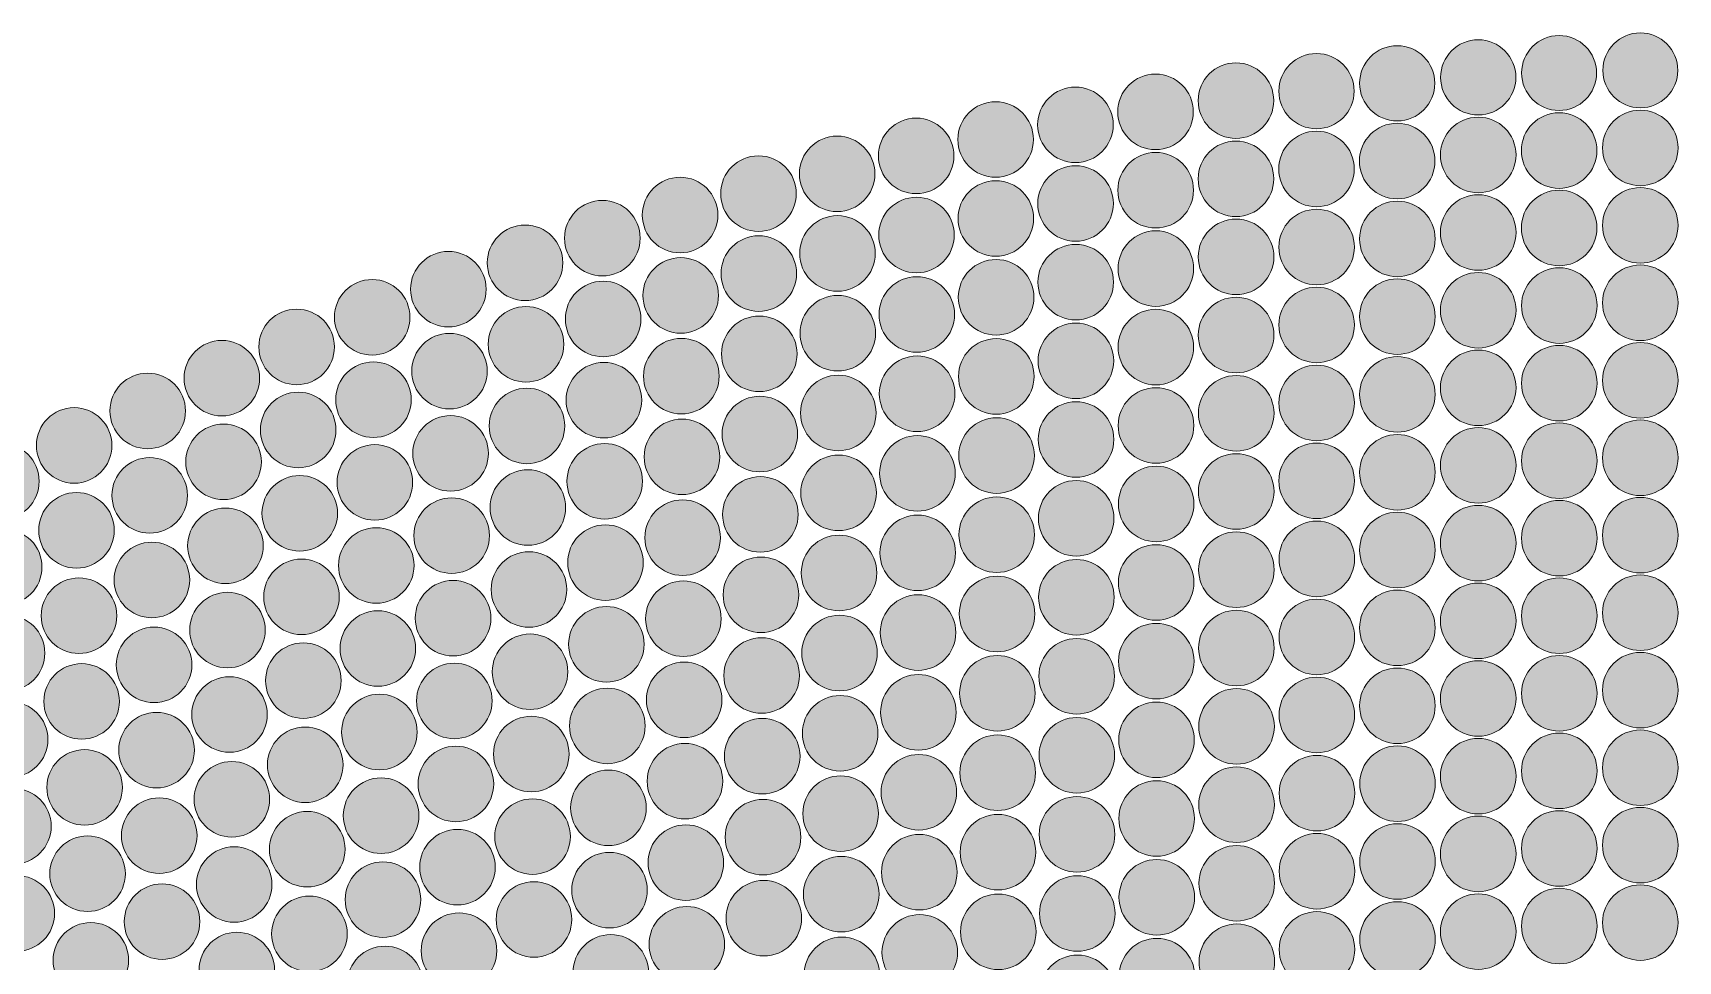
# Model space of a CAD drawing. Extents: x 3515 to 4006, y 175 to 667.
# Drawn here: x 3652.3 to 3757.6, y 607 to 666.5 of the extents above; entities that cross this region are included whole.
import ezdxf

# ---------------------------------------------------------------- set-up
doc = ezdxf.new("R2010")
doc.units = 0
doc.header["$MEASUREMENT"] = 0
doc.layers.add('Capa 1', color=7, linetype='Continuous', lineweight=0)

# ---------------------------------------------------------------- blocks, each defined once
blk = doc.blocks.new('Block_0')
at = {"layer": 'Capa 1', "true_color": 0x000000, "transparency": 33554687}
h = blk.add_hatch(color=18, dxfattribs=at)
h.dxf.hatch_style = 2
edge = h.paths.add_edge_path()
edge.add_arc((3744.84, 663.61), 2.41, 0, 360)
h = blk.add_hatch(color=18, dxfattribs=at)
h.dxf.hatch_style = 2
edge = h.paths.add_edge_path()
edge.add_arc((3750.02, 663.89), 2.4, 0, 360)
h = blk.add_hatch(color=18, dxfattribs=at)
h.dxf.hatch_style = 2
edge = h.paths.add_edge_path()
edge.add_arc((3755.22, 664.06), 2.4, 0, 360)
h = blk.add_hatch(color=18, dxfattribs=at)
h.dxf.hatch_style = 2
edge = h.paths.add_edge_path()
edge.add_arc((3734.48, 662.73), 2.41, 0, 360)
h = blk.add_hatch(color=18, dxfattribs=at)
h.dxf.hatch_style = 2
edge = h.paths.add_edge_path()
edge.add_arc((3739.65, 663.23), 2.41, 0, 360)
h = blk.add_hatch(color=18, dxfattribs=at)
h.dxf.hatch_style = 2
edge = h.paths.add_edge_path()
edge.add_arc((3729.32, 662.12), 2.42, 0, 360)
h = blk.add_hatch(color=18, dxfattribs=at)
h.dxf.hatch_style = 2
edge = h.paths.add_edge_path()
edge.add_arc((3719.04, 660.57), 2.42, 0, 360)
h = blk.add_hatch(color=18, dxfattribs=at)
h.dxf.hatch_style = 2
edge = h.paths.add_edge_path()
edge.add_arc((3724.17, 661.4), 2.42, 0, 360)
h = blk.add_hatch(color=18, dxfattribs=at)
h.dxf.hatch_style = 2
edge = h.paths.add_edge_path()
edge.add_arc((3713.93, 659.63), 2.42, 0, 360)
h = blk.add_hatch(color=18, dxfattribs=at)
h.dxf.hatch_style = 2
edge = h.paths.add_edge_path()
edge.add_arc((3708.84, 658.58), 2.42, 0, 360)
h = blk.add_hatch(color=18, dxfattribs=at)
h.dxf.hatch_style = 2
edge = h.paths.add_edge_path()
edge.add_arc((3744.84, 658.64), 2.42, 0, 360)
h = blk.add_hatch(color=18, dxfattribs=at)
h.dxf.hatch_style = 2
edge = h.paths.add_edge_path()
edge.add_arc((3750.02, 658.92), 2.42, 0, 360)
h = blk.add_hatch(color=18, dxfattribs=at)
h.dxf.hatch_style = 2
edge = h.paths.add_edge_path()
edge.add_arc((3755.22, 659.09), 2.42, 0, 360)
h = blk.add_hatch(color=18, dxfattribs=at)
h.dxf.hatch_style = 2
edge = h.paths.add_edge_path()
edge.add_arc((3703.78, 657.43), 2.42, 0, 360)
h = blk.add_hatch(color=18, dxfattribs=at)
h.dxf.hatch_style = 2
edge = h.paths.add_edge_path()
edge.add_arc((3734.48, 657.74), 2.42, 0, 360)
h = blk.add_hatch(color=18, dxfattribs=at)
h.dxf.hatch_style = 2
edge = h.paths.add_edge_path()
edge.add_arc((3739.65, 658.25), 2.42, 0, 360)
h = blk.add_hatch(color=18, dxfattribs=at)
h.dxf.hatch_style = 2
edge = h.paths.add_edge_path()
edge.add_arc((3698.74, 656.16), 2.42, 0, 360)
h = blk.add_hatch(color=18, dxfattribs=at)
h.dxf.hatch_style = 2
edge = h.paths.add_edge_path()
edge.add_arc((3724.18, 656.38), 2.42, 0, 360)
h = blk.add_hatch(color=18, dxfattribs=at)
h.dxf.hatch_style = 2
edge = h.paths.add_edge_path()
edge.add_arc((3729.32, 657.11), 2.42, 0, 360)
h = blk.add_hatch(color=18, dxfattribs=at)
h.dxf.hatch_style = 2
edge = h.paths.add_edge_path()
edge.add_arc((3719.05, 655.53), 2.42, 0, 360)
h = blk.add_hatch(color=18, dxfattribs=at)
h.dxf.hatch_style = 2
edge = h.paths.add_edge_path()
edge.add_arc((3693.72, 654.79), 2.42, 0, 360)
h = blk.add_hatch(color=18, dxfattribs=at)
h.dxf.hatch_style = 2
edge = h.paths.add_edge_path()
edge.add_arc((3713.94, 654.57), 2.42, 0, 360)
h = blk.add_hatch(color=18, dxfattribs=at)
h.dxf.hatch_style = 2
edge = h.paths.add_edge_path()
edge.add_arc((3755.22, 654.13), 2.42, 0, 360)
h = blk.add_hatch(color=18, dxfattribs=at)
h.dxf.hatch_style = 2
edge = h.paths.add_edge_path()
edge.add_arc((3688.74, 653.31), 2.42, 0, 360)
h = blk.add_hatch(color=18, dxfattribs=at)
h.dxf.hatch_style = 2
edge = h.paths.add_edge_path()
edge.add_arc((3708.86, 653.51), 2.42, 0, 360)
h = blk.add_hatch(color=18, dxfattribs=at)
h.dxf.hatch_style = 2
edge = h.paths.add_edge_path()
edge.add_arc((3739.66, 653.26), 2.42, 0, 360)
h = blk.add_hatch(color=18, dxfattribs=at)
h.dxf.hatch_style = 2
edge = h.paths.add_edge_path()
edge.add_arc((3744.84, 653.67), 2.42, 0, 360)
h = blk.add_hatch(color=18, dxfattribs=at)
h.dxf.hatch_style = 2
edge = h.paths.add_edge_path()
edge.add_arc((3750.02, 653.96), 2.42, 0, 360)
h = blk.add_hatch(color=18, dxfattribs=at)
h.dxf.hatch_style = 2
edge = h.paths.add_edge_path()
edge.add_arc((3703.8, 652.33), 2.42, 0, 360)
h = blk.add_hatch(color=18, dxfattribs=at)
h.dxf.hatch_style = 2
edge = h.paths.add_edge_path()
edge.add_arc((3729.33, 652.11), 2.42, 0, 360)
h = blk.add_hatch(color=18, dxfattribs=at)
h.dxf.hatch_style = 2
edge = h.paths.add_edge_path()
edge.add_arc((3734.49, 652.74), 2.42, 0, 360)
h = blk.add_hatch(color=18, dxfattribs=at)
h.dxf.hatch_style = 2
edge = h.paths.add_edge_path()
edge.add_arc((3683.79, 651.73), 2.42, 0, 360)
h = blk.add_hatch(color=18, dxfattribs=at)
h.dxf.hatch_style = 2
edge = h.paths.add_edge_path()
edge.add_arc((3698.76, 651.04), 2.42, 0, 360)
h = blk.add_hatch(color=18, dxfattribs=at)
h.dxf.hatch_style = 2
edge = h.paths.add_edge_path()
edge.add_arc((3724.19, 651.36), 2.42, 0, 360)
h = blk.add_hatch(color=18, dxfattribs=at)
h.dxf.hatch_style = 2
edge = h.paths.add_edge_path()
edge.add_arc((3678.88, 650.04), 2.42, 0, 360)
h = blk.add_hatch(color=18, dxfattribs=at)
h.dxf.hatch_style = 2
edge = h.paths.add_edge_path()
edge.add_arc((3719.06, 650.49), 2.42, 0, 360)
h = blk.add_hatch(color=18, dxfattribs=at)
h.dxf.hatch_style = 2
edge = h.paths.add_edge_path()
edge.add_arc((3693.76, 649.64), 2.42, 0, 360)
h = blk.add_hatch(color=18, dxfattribs=at)
h.dxf.hatch_style = 2
edge = h.paths.add_edge_path()
edge.add_arc((3713.96, 649.52), 2.42, 0, 360)
h = blk.add_hatch(color=18, dxfattribs=at)
h.dxf.hatch_style = 2
edge = h.paths.add_edge_path()
edge.add_arc((3750.03, 648.99), 2.42, 0, 360)
h = blk.add_hatch(color=18, dxfattribs=at)
h.dxf.hatch_style = 2
edge = h.paths.add_edge_path()
edge.add_arc((3755.22, 649.17), 2.42, 0, 360)
h = blk.add_hatch(color=18, dxfattribs=at)
h.dxf.hatch_style = 2
edge = h.paths.add_edge_path()
edge.add_arc((3674, 648.24), 2.42, 0, 360)
h = blk.add_hatch(color=18, dxfattribs=at)
h.dxf.hatch_style = 2
edge = h.paths.add_edge_path()
edge.add_arc((3688.79, 648.13), 2.42, 0, 360)
h = blk.add_hatch(color=18, dxfattribs=at)
h.dxf.hatch_style = 2
edge = h.paths.add_edge_path()
edge.add_arc((3708.88, 648.42), 2.42, 0, 360)
h = blk.add_hatch(color=18, dxfattribs=at)
h.dxf.hatch_style = 2
edge = h.paths.add_edge_path()
edge.add_arc((3734.49, 647.75), 2.42, 0, 360)
h = blk.add_hatch(color=18, dxfattribs=at)
h.dxf.hatch_style = 2
edge = h.paths.add_edge_path()
edge.add_arc((3739.66, 648.28), 2.42, 0, 360)
h = blk.add_hatch(color=18, dxfattribs=at)
h.dxf.hatch_style = 2
edge = h.paths.add_edge_path()
edge.add_arc((3744.84, 648.69), 2.42, 0, 360)
h = blk.add_hatch(color=18, dxfattribs=at)
h.dxf.hatch_style = 2
edge = h.paths.add_edge_path()
edge.add_arc((3703.82, 647.22), 2.42, 0, 360)
h = blk.add_hatch(color=18, dxfattribs=at)
h.dxf.hatch_style = 2
edge = h.paths.add_edge_path()
edge.add_arc((3729.33, 647.1), 2.42, 0, 360)
h = blk.add_hatch(color=18, dxfattribs=at)
h.dxf.hatch_style = 2
edge = h.paths.add_edge_path()
edge.add_arc((3669.16, 646.34), 2.42, 0, 360)
h = blk.add_hatch(color=18, dxfattribs=at)
h.dxf.hatch_style = 2
edge = h.paths.add_edge_path()
edge.add_arc((3683.85, 646.51), 2.42, 0, 360)
h = blk.add_hatch(color=18, dxfattribs=at)
h.dxf.hatch_style = 2
edge = h.paths.add_edge_path()
edge.add_arc((3698.79, 645.9), 2.42, 0, 360)
h = blk.add_hatch(color=18, dxfattribs=at)
h.dxf.hatch_style = 2
edge = h.paths.add_edge_path()
edge.add_arc((3724.19, 646.33), 2.42, 0, 360)
h = blk.add_hatch(color=18, dxfattribs=at)
h.dxf.hatch_style = 2
edge = h.paths.add_edge_path()
edge.add_arc((3678.95, 644.79), 2.42, 0, 360)
h = blk.add_hatch(color=18, dxfattribs=at)
h.dxf.hatch_style = 2
edge = h.paths.add_edge_path()
edge.add_arc((3719.07, 645.45), 2.42, 0, 360)
h = blk.add_hatch(color=18, dxfattribs=at)
h.dxf.hatch_style = 2
edge = h.paths.add_edge_path()
edge.add_arc((3664.37, 644.34), 2.42, 0, 360)
h = blk.add_hatch(color=18, dxfattribs=at)
h.dxf.hatch_style = 2
edge = h.paths.add_edge_path()
edge.add_arc((3693.8, 644.47), 2.42, 0, 360)
h = blk.add_hatch(color=18, dxfattribs=at)
h.dxf.hatch_style = 2
edge = h.paths.add_edge_path()
edge.add_arc((3713.97, 644.45), 2.42, 0, 360)
h = blk.add_hatch(color=18, dxfattribs=at)
h.dxf.hatch_style = 2
edge = h.paths.add_edge_path()
edge.add_arc((3744.84, 643.72), 2.42, 0, 360)
h = blk.add_hatch(color=18, dxfattribs=at)
h.dxf.hatch_style = 2
edge = h.paths.add_edge_path()
edge.add_arc((3750.03, 644.02), 2.42, 0, 360)
h = blk.add_hatch(color=18, dxfattribs=at)
h.dxf.hatch_style = 2
edge = h.paths.add_edge_path()
edge.add_arc((3755.22, 644.2), 2.42, 0, 360)
h = blk.add_hatch(color=18, dxfattribs=at)
h.dxf.hatch_style = 2
edge = h.paths.add_edge_path()
edge.add_arc((3674.08, 642.96), 2.42, 0, 360)
h = blk.add_hatch(color=18, dxfattribs=at)
h.dxf.hatch_style = 2
edge = h.paths.add_edge_path()
edge.add_arc((3688.84, 642.93), 2.42, 0, 360)
h = blk.add_hatch(color=18, dxfattribs=at)
h.dxf.hatch_style = 2
edge = h.paths.add_edge_path()
edge.add_arc((3708.9, 643.34), 2.42, 0, 360)
h = blk.add_hatch(color=18, dxfattribs=at)
h.dxf.hatch_style = 2
edge = h.paths.add_edge_path()
edge.add_arc((3734.49, 642.75), 2.42, 0, 360)
h = blk.add_hatch(color=18, dxfattribs=at)
h.dxf.hatch_style = 2
edge = h.paths.add_edge_path()
edge.add_arc((3739.66, 643.3), 2.42, 0, 360)
h = blk.add_hatch(color=18, dxfattribs=at)
h.dxf.hatch_style = 2
edge = h.paths.add_edge_path()
edge.add_arc((3659.62, 642.24), 2.42, 0, 360)
h = blk.add_hatch(color=18, dxfattribs=at)
h.dxf.hatch_style = 2
edge = h.paths.add_edge_path()
edge.add_arc((3703.85, 642.11), 2.42, 0, 360)
h = blk.add_hatch(color=18, dxfattribs=at)
h.dxf.hatch_style = 2
edge = h.paths.add_edge_path()
edge.add_arc((3729.34, 642.09), 2.42, 0, 360)
h = blk.add_hatch(color=18, dxfattribs=at)
h.dxf.hatch_style = 2
edge = h.paths.add_edge_path()
edge.add_arc((3669.26, 641.02), 2.42, 0, 360)
h = blk.add_hatch(color=18, dxfattribs=at)
h.dxf.hatch_style = 2
edge = h.paths.add_edge_path()
edge.add_arc((3683.91, 641.28), 2.42, 0, 360)
h = blk.add_hatch(color=18, dxfattribs=at)
h.dxf.hatch_style = 2
edge = h.paths.add_edge_path()
edge.add_arc((3698.83, 640.76), 2.42, 0, 360)
h = blk.add_hatch(color=18, dxfattribs=at)
h.dxf.hatch_style = 2
edge = h.paths.add_edge_path()
edge.add_arc((3719.08, 640.41), 2.42, 0, 360)
h = blk.add_hatch(color=18, dxfattribs=at)
h.dxf.hatch_style = 2
edge = h.paths.add_edge_path()
edge.add_arc((3724.2, 641.31), 2.42, 0, 360)
h = blk.add_hatch(color=18, dxfattribs=at)
h.dxf.hatch_style = 2
edge = h.paths.add_edge_path()
edge.add_arc((3654.91, 640.03), 2.42, 0, 360)
h = blk.add_hatch(color=18, dxfattribs=at)
h.dxf.hatch_style = 2
edge = h.paths.add_edge_path()
edge.add_arc((3679.02, 639.52), 2.42, 0, 360)
h = blk.add_hatch(color=18, dxfattribs=at)
h.dxf.hatch_style = 2
edge = h.paths.add_edge_path()
edge.add_arc((3693.84, 639.3), 2.42, 0, 360)
h = blk.add_hatch(color=18, dxfattribs=at)
h.dxf.hatch_style = 2
edge = h.paths.add_edge_path()
edge.add_arc((3713.99, 639.38), 2.42, 0, 360)
h = blk.add_hatch(color=18, dxfattribs=at)
h.dxf.hatch_style = 2
edge = h.paths.add_edge_path()
edge.add_arc((3664.48, 638.98), 2.42, 0, 360)
h = blk.add_hatch(color=18, dxfattribs=at)
h.dxf.hatch_style = 2
edge = h.paths.add_edge_path()
edge.add_arc((3708.92, 638.24), 2.42, 0, 360)
h = blk.add_hatch(color=18, dxfattribs=at)
h.dxf.hatch_style = 2
edge = h.paths.add_edge_path()
edge.add_arc((3739.66, 638.31), 2.42, 0, 360)
h = blk.add_hatch(color=18, dxfattribs=at)
h.dxf.hatch_style = 2
edge = h.paths.add_edge_path()
edge.add_arc((3744.84, 638.75), 2.42, 0, 360)
h = blk.add_hatch(color=18, dxfattribs=at)
h.dxf.hatch_style = 2
edge = h.paths.add_edge_path()
edge.add_arc((3750.03, 639.05), 2.42, 0, 360)
h = blk.add_hatch(color=18, dxfattribs=at)
h.dxf.hatch_style = 2
edge = h.paths.add_edge_path()
edge.add_arc((3755.22, 639.24), 2.42, 0, 360)
h = blk.add_hatch(color=18, dxfattribs=at)
h.dxf.hatch_style = 2
edge = h.paths.add_edge_path()
edge.add_arc((3650.25, 637.73), 2.42, 0, 360)
h = blk.add_hatch(color=18, dxfattribs=at)
h.dxf.hatch_style = 2
edge = h.paths.add_edge_path()
edge.add_arc((3674.17, 637.66), 2.42, 0, 360)
h = blk.add_hatch(color=18, dxfattribs=at)
h.dxf.hatch_style = 2
edge = h.paths.add_edge_path()
edge.add_arc((3688.89, 637.73), 2.42, 0, 360)
h = blk.add_hatch(color=18, dxfattribs=at)
h.dxf.hatch_style = 2
edge = h.paths.add_edge_path()
edge.add_arc((3734.49, 637.76), 2.42, 0, 360)
h = blk.add_hatch(color=18, dxfattribs=at)
h.dxf.hatch_style = 2
edge = h.paths.add_edge_path()
edge.add_arc((3659.75, 636.83), 2.42, 0, 360)
h = blk.add_hatch(color=18, dxfattribs=at)
h.dxf.hatch_style = 2
edge = h.paths.add_edge_path()
edge.add_arc((3703.87, 636.99), 2.42, 0, 360)
h = blk.add_hatch(color=18, dxfattribs=at)
h.dxf.hatch_style = 2
edge = h.paths.add_edge_path()
edge.add_arc((3724.21, 636.28), 2.42, 0, 360)
h = blk.add_hatch(color=18, dxfattribs=at)
h.dxf.hatch_style = 2
edge = h.paths.add_edge_path()
edge.add_arc((3729.34, 637.08), 2.42, 0, 360)
h = blk.add_hatch(color=18, dxfattribs=at)
h.dxf.hatch_style = 2
edge = h.paths.add_edge_path()
edge.add_arc((3669.36, 635.68), 2.42, 0, 360)
h = blk.add_hatch(color=18, dxfattribs=at)
h.dxf.hatch_style = 2
edge = h.paths.add_edge_path()
edge.add_arc((3683.97, 636.05), 2.42, 0, 360)
h = blk.add_hatch(color=18, dxfattribs=at)
h.dxf.hatch_style = 2
edge = h.paths.add_edge_path()
edge.add_arc((3698.86, 635.61), 2.42, 0, 360)
h = blk.add_hatch(color=18, dxfattribs=at)
h.dxf.hatch_style = 2
edge = h.paths.add_edge_path()
edge.add_arc((3719.09, 635.36), 2.42, 0, 360)
h = blk.add_hatch(color=18, dxfattribs=at)
h.dxf.hatch_style = 2
edge = h.paths.add_edge_path()
edge.add_arc((3655.06, 634.59), 2.42, 0, 360)
h = blk.add_hatch(color=18, dxfattribs=at)
h.dxf.hatch_style = 2
edge = h.paths.add_edge_path()
edge.add_arc((3679.09, 634.25), 2.42, 0, 360)
h = blk.add_hatch(color=18, dxfattribs=at)
h.dxf.hatch_style = 2
edge = h.paths.add_edge_path()
edge.add_arc((3693.88, 634.12), 2.42, 0, 360)
h = blk.add_hatch(color=18, dxfattribs=at)
h.dxf.hatch_style = 2
edge = h.paths.add_edge_path()
edge.add_arc((3714, 634.31), 2.42, 0, 360)
h = blk.add_hatch(color=18, dxfattribs=at)
h.dxf.hatch_style = 2
edge = h.paths.add_edge_path()
edge.add_arc((3750.03, 634.09), 2.42, 0, 360)
h = blk.add_hatch(color=18, dxfattribs=at)
h.dxf.hatch_style = 2
edge = h.paths.add_edge_path()
edge.add_arc((3755.22, 634.28), 2.42, 0, 360)
h = blk.add_hatch(color=18, dxfattribs=at)
h.dxf.hatch_style = 2
edge = h.paths.add_edge_path()
edge.add_arc((3664.6, 633.6), 2.42, 0, 360)
h = blk.add_hatch(color=18, dxfattribs=at)
h.dxf.hatch_style = 2
edge = h.paths.add_edge_path()
edge.add_arc((3708.94, 633.15), 2.42, 0, 360)
h = blk.add_hatch(color=18, dxfattribs=at)
h.dxf.hatch_style = 2
edge = h.paths.add_edge_path()
edge.add_arc((3739.66, 633.33), 2.42, 0, 360)
h = blk.add_hatch(color=18, dxfattribs=at)
h.dxf.hatch_style = 2
edge = h.paths.add_edge_path()
edge.add_arc((3744.84, 633.77), 2.42, 0, 360)
h = blk.add_hatch(color=18, dxfattribs=at)
h.dxf.hatch_style = 2
edge = h.paths.add_edge_path()
edge.add_arc((3650.43, 632.24), 2.42, 0, 360)
h = blk.add_hatch(color=18, dxfattribs=at)
h.dxf.hatch_style = 2
edge = h.paths.add_edge_path()
edge.add_arc((3674.26, 632.34), 2.42, 0, 360)
h = blk.add_hatch(color=18, dxfattribs=at)
h.dxf.hatch_style = 2
edge = h.paths.add_edge_path()
edge.add_arc((3688.94, 632.52), 2.42, 0, 360)
h = blk.add_hatch(color=18, dxfattribs=at)
h.dxf.hatch_style = 2
edge = h.paths.add_edge_path()
edge.add_arc((3729.35, 632.07), 2.42, 0, 360)
h = blk.add_hatch(color=18, dxfattribs=at)
h.dxf.hatch_style = 2
edge = h.paths.add_edge_path()
edge.add_arc((3734.5, 632.76), 2.42, 0, 360)
h = blk.add_hatch(color=18, dxfattribs=at)
h.dxf.hatch_style = 2
edge = h.paths.add_edge_path()
edge.add_arc((3659.89, 631.41), 2.42, 0, 360)
h = blk.add_hatch(color=18, dxfattribs=at)
h.dxf.hatch_style = 2
edge = h.paths.add_edge_path()
edge.add_arc((3703.9, 631.86), 2.42, 0, 360)
h = blk.add_hatch(color=18, dxfattribs=at)
h.dxf.hatch_style = 2
edge = h.paths.add_edge_path()
edge.add_arc((3724.21, 631.25), 2.42, 0, 360)
h = blk.add_hatch(color=18, dxfattribs=at)
h.dxf.hatch_style = 2
edge = h.paths.add_edge_path()
edge.add_arc((3669.47, 630.33), 2.42, 0, 360)
h = blk.add_hatch(color=18, dxfattribs=at)
h.dxf.hatch_style = 2
edge = h.paths.add_edge_path()
edge.add_arc((3684.04, 630.8), 2.42, 0, 360)
h = blk.add_hatch(color=18, dxfattribs=at)
h.dxf.hatch_style = 2
edge = h.paths.add_edge_path()
edge.add_arc((3698.9, 630.46), 2.42, 0, 360)
h = blk.add_hatch(color=18, dxfattribs=at)
h.dxf.hatch_style = 2
edge = h.paths.add_edge_path()
edge.add_arc((3719.1, 630.3), 2.42, 0, 360)
h = blk.add_hatch(color=18, dxfattribs=at)
h.dxf.hatch_style = 2
edge = h.paths.add_edge_path()
edge.add_arc((3655.22, 629.12), 2.42, 0, 360)
h = blk.add_hatch(color=18, dxfattribs=at)
h.dxf.hatch_style = 2
edge = h.paths.add_edge_path()
edge.add_arc((3679.18, 628.96), 2.42, 0, 360)
h = blk.add_hatch(color=18, dxfattribs=at)
h.dxf.hatch_style = 2
edge = h.paths.add_edge_path()
edge.add_arc((3693.93, 628.93), 2.42, 0, 360)
h = blk.add_hatch(color=18, dxfattribs=at)
h.dxf.hatch_style = 2
edge = h.paths.add_edge_path()
edge.add_arc((3714.02, 629.23), 2.42, 0, 360)
h = blk.add_hatch(color=18, dxfattribs=at)
h.dxf.hatch_style = 2
edge = h.paths.add_edge_path()
edge.add_arc((3744.84, 628.79), 2.42, 0, 360)
h = blk.add_hatch(color=18, dxfattribs=at)
h.dxf.hatch_style = 2
edge = h.paths.add_edge_path()
edge.add_arc((3750.03, 629.12), 2.42, 0, 360)
h = blk.add_hatch(color=18, dxfattribs=at)
h.dxf.hatch_style = 2
edge = h.paths.add_edge_path()
edge.add_arc((3755.22, 629.31), 2.42, 0, 360)
h = blk.add_hatch(color=18, dxfattribs=at)
h.dxf.hatch_style = 2
edge = h.paths.add_edge_path()
edge.add_arc((3664.73, 628.2), 2.42, 0, 360)
h = blk.add_hatch(color=18, dxfattribs=at)
h.dxf.hatch_style = 2
edge = h.paths.add_edge_path()
edge.add_arc((3708.96, 628.04), 2.42, 0, 360)
h = blk.add_hatch(color=18, dxfattribs=at)
h.dxf.hatch_style = 2
edge = h.paths.add_edge_path()
edge.add_arc((3734.5, 627.76), 2.42, 0, 360)
h = blk.add_hatch(color=18, dxfattribs=at)
h.dxf.hatch_style = 2
edge = h.paths.add_edge_path()
edge.add_arc((3739.66, 628.34), 2.42, 0, 360)
h = blk.add_hatch(color=18, dxfattribs=at)
h.dxf.hatch_style = 2
edge = h.paths.add_edge_path()
edge.add_arc((3650.61, 626.73), 2.42, 0, 360)
h = blk.add_hatch(color=18, dxfattribs=at)
h.dxf.hatch_style = 2
edge = h.paths.add_edge_path()
edge.add_arc((3674.36, 627.02), 2.42, 0, 360)
h = blk.add_hatch(color=18, dxfattribs=at)
h.dxf.hatch_style = 2
edge = h.paths.add_edge_path()
edge.add_arc((3689, 627.29), 2.42, 0, 360)
h = blk.add_hatch(color=18, dxfattribs=at)
h.dxf.hatch_style = 2
edge = h.paths.add_edge_path()
edge.add_arc((3703.93, 626.73), 2.42, 0, 360)
h = blk.add_hatch(color=18, dxfattribs=at)
h.dxf.hatch_style = 2
edge = h.paths.add_edge_path()
edge.add_arc((3729.35, 627.05), 2.42, 0, 360)
h = blk.add_hatch(color=18, dxfattribs=at)
h.dxf.hatch_style = 2
edge = h.paths.add_edge_path()
edge.add_arc((3660.03, 625.97), 2.42, 0, 360)
h = blk.add_hatch(color=18, dxfattribs=at)
h.dxf.hatch_style = 2
edge = h.paths.add_edge_path()
edge.add_arc((3724.22, 626.21), 2.42, 0, 360)
h = blk.add_hatch(color=18, dxfattribs=at)
h.dxf.hatch_style = 2
edge = h.paths.add_edge_path()
edge.add_arc((3669.59, 624.96), 2.42, 0, 360)
h = blk.add_hatch(color=18, dxfattribs=at)
h.dxf.hatch_style = 2
edge = h.paths.add_edge_path()
edge.add_arc((3684.11, 625.53), 2.42, 0, 360)
h = blk.add_hatch(color=18, dxfattribs=at)
h.dxf.hatch_style = 2
edge = h.paths.add_edge_path()
edge.add_arc((3698.94, 625.29), 2.42, 0, 360)
h = blk.add_hatch(color=18, dxfattribs=at)
h.dxf.hatch_style = 2
edge = h.paths.add_edge_path()
edge.add_arc((3719.12, 625.24), 2.42, 0, 360)
h = blk.add_hatch(color=18, dxfattribs=at)
h.dxf.hatch_style = 2
edge = h.paths.add_edge_path()
edge.add_arc((3655.39, 623.63), 2.42, 0, 360)
h = blk.add_hatch(color=18, dxfattribs=at)
h.dxf.hatch_style = 2
edge = h.paths.add_edge_path()
edge.add_arc((3679.26, 623.66), 2.42, 0, 360)
h = blk.add_hatch(color=18, dxfattribs=at)
h.dxf.hatch_style = 2
edge = h.paths.add_edge_path()
edge.add_arc((3693.98, 623.73), 2.42, 0, 360)
h = blk.add_hatch(color=18, dxfattribs=at)
h.dxf.hatch_style = 2
edge = h.paths.add_edge_path()
edge.add_arc((3714.04, 624.15), 2.42, 0, 360)
h = blk.add_hatch(color=18, dxfattribs=at)
h.dxf.hatch_style = 2
edge = h.paths.add_edge_path()
edge.add_arc((3744.84, 623.82), 2.42, 0, 360)
h = blk.add_hatch(color=18, dxfattribs=at)
h.dxf.hatch_style = 2
edge = h.paths.add_edge_path()
edge.add_arc((3750.03, 624.15), 2.42, 0, 360)
h = blk.add_hatch(color=18, dxfattribs=at)
h.dxf.hatch_style = 2
edge = h.paths.add_edge_path()
edge.add_arc((3755.22, 624.35), 2.42, 0, 360)
h = blk.add_hatch(color=18, dxfattribs=at)
h.dxf.hatch_style = 2
edge = h.paths.add_edge_path()
edge.add_arc((3664.86, 622.79), 2.42, 0, 360)
h = blk.add_hatch(color=18, dxfattribs=at)
h.dxf.hatch_style = 2
edge = h.paths.add_edge_path()
edge.add_arc((3708.98, 622.93), 2.42, 0, 360)
h = blk.add_hatch(color=18, dxfattribs=at)
h.dxf.hatch_style = 2
edge = h.paths.add_edge_path()
edge.add_arc((3734.5, 622.76), 2.42, 0, 360)
h = blk.add_hatch(color=18, dxfattribs=at)
h.dxf.hatch_style = 2
edge = h.paths.add_edge_path()
edge.add_arc((3739.66, 623.35), 2.42, 0, 360)
h = blk.add_hatch(color=18, dxfattribs=at)
h.dxf.hatch_style = 2
edge = h.paths.add_edge_path()
edge.add_arc((3674.46, 621.67), 2.42, 0, 360)
h = blk.add_hatch(color=18, dxfattribs=at)
h.dxf.hatch_style = 2
edge = h.paths.add_edge_path()
edge.add_arc((3689.06, 622.06), 2.42, 0, 360)
h = blk.add_hatch(color=18, dxfattribs=at)
h.dxf.hatch_style = 2
edge = h.paths.add_edge_path()
edge.add_arc((3703.97, 621.59), 2.42, 0, 360)
h = blk.add_hatch(color=18, dxfattribs=at)
h.dxf.hatch_style = 2
edge = h.paths.add_edge_path()
edge.add_arc((3729.36, 622.03), 2.42, 0, 360)
h = blk.add_hatch(color=18, dxfattribs=at)
h.dxf.hatch_style = 2
edge = h.paths.add_edge_path()
edge.add_arc((3650.81, 621.19), 2.42, 0, 360)
h = blk.add_hatch(color=18, dxfattribs=at)
h.dxf.hatch_style = 2
edge = h.paths.add_edge_path()
edge.add_arc((3660.19, 620.51), 2.42, 0, 360)
h = blk.add_hatch(color=18, dxfattribs=at)
h.dxf.hatch_style = 2
edge = h.paths.add_edge_path()
edge.add_arc((3724.23, 621.17), 2.42, 0, 360)
h = blk.add_hatch(color=18, dxfattribs=at)
h.dxf.hatch_style = 2
edge = h.paths.add_edge_path()
edge.add_arc((3669.71, 619.57), 2.42, 0, 360)
h = blk.add_hatch(color=18, dxfattribs=at)
h.dxf.hatch_style = 2
edge = h.paths.add_edge_path()
edge.add_arc((3684.19, 620.26), 2.42, 0, 360)
h = blk.add_hatch(color=18, dxfattribs=at)
h.dxf.hatch_style = 2
edge = h.paths.add_edge_path()
edge.add_arc((3698.98, 620.12), 2.42, 0, 360)
h = blk.add_hatch(color=18, dxfattribs=at)
h.dxf.hatch_style = 2
edge = h.paths.add_edge_path()
edge.add_arc((3719.13, 620.18), 2.42, 0, 360)
h = blk.add_hatch(color=18, dxfattribs=at)
h.dxf.hatch_style = 2
edge = h.paths.add_edge_path()
edge.add_arc((3755.22, 619.38), 2.42, 0, 360)
h = blk.add_hatch(color=18, dxfattribs=at)
h.dxf.hatch_style = 2
edge = h.paths.add_edge_path()
edge.add_arc((3679.36, 618.34), 2.42, 0, 360)
h = blk.add_hatch(color=18, dxfattribs=at)
h.dxf.hatch_style = 2
edge = h.paths.add_edge_path()
edge.add_arc((3694.03, 618.52), 2.42, 0, 360)
h = blk.add_hatch(color=18, dxfattribs=at)
h.dxf.hatch_style = 2
edge = h.paths.add_edge_path()
edge.add_arc((3714.06, 619.06), 2.42, 0, 360)
h = blk.add_hatch(color=18, dxfattribs=at)
h.dxf.hatch_style = 2
edge = h.paths.add_edge_path()
edge.add_arc((3739.67, 618.36), 2.42, 0, 360)
h = blk.add_hatch(color=18, dxfattribs=at)
h.dxf.hatch_style = 2
edge = h.paths.add_edge_path()
edge.add_arc((3744.84, 618.84), 2.42, 0, 360)
h = blk.add_hatch(color=18, dxfattribs=at)
h.dxf.hatch_style = 2
edge = h.paths.add_edge_path()
edge.add_arc((3750.03, 619.18), 2.42, 0, 360)
h = blk.add_hatch(color=18, dxfattribs=at)
h.dxf.hatch_style = 2
edge = h.paths.add_edge_path()
edge.add_arc((3655.58, 618.12), 2.42, 0, 360)
h = blk.add_hatch(color=18, dxfattribs=at)
h.dxf.hatch_style = 2
edge = h.paths.add_edge_path()
edge.add_arc((3665.01, 617.36), 2.42, 0, 360)
h = blk.add_hatch(color=18, dxfattribs=at)
h.dxf.hatch_style = 2
edge = h.paths.add_edge_path()
edge.add_arc((3709.01, 617.81), 2.42, 0, 360)
h = blk.add_hatch(color=18, dxfattribs=at)
h.dxf.hatch_style = 2
edge = h.paths.add_edge_path()
edge.add_arc((3734.51, 617.75), 2.42, 0, 360)
h = blk.add_hatch(color=18, dxfattribs=at)
h.dxf.hatch_style = 2
edge = h.paths.add_edge_path()
edge.add_arc((3674.57, 616.31), 2.42, 0, 360)
h = blk.add_hatch(color=18, dxfattribs=at)
h.dxf.hatch_style = 2
edge = h.paths.add_edge_path()
edge.add_arc((3689.13, 616.81), 2.42, 0, 360)
h = blk.add_hatch(color=18, dxfattribs=at)
h.dxf.hatch_style = 2
edge = h.paths.add_edge_path()
edge.add_arc((3704, 616.44), 2.42, 0, 360)
h = blk.add_hatch(color=18, dxfattribs=at)
h.dxf.hatch_style = 2
edge = h.paths.add_edge_path()
edge.add_arc((3724.24, 616.13), 2.42, 0, 360)
h = blk.add_hatch(color=18, dxfattribs=at)
h.dxf.hatch_style = 2
edge = h.paths.add_edge_path()
edge.add_arc((3729.36, 617.01), 2.42, 0, 360)
h = blk.add_hatch(color=18, dxfattribs=at)
h.dxf.hatch_style = 2
edge = h.paths.add_edge_path()
edge.add_arc((3651.02, 615.63), 2.42, 0, 360)
h = blk.add_hatch(color=18, dxfattribs=at)
h.dxf.hatch_style = 2
edge = h.paths.add_edge_path()
edge.add_arc((3719.14, 615.11), 2.42, 0, 360)
h = blk.add_hatch(color=18, dxfattribs=at)
h.dxf.hatch_style = 2
edge = h.paths.add_edge_path()
edge.add_arc((3660.36, 615.03), 2.42, 0, 360)
h = blk.add_hatch(color=18, dxfattribs=at)
h.dxf.hatch_style = 2
edge = h.paths.add_edge_path()
edge.add_arc((3669.84, 614.16), 2.42, 0, 360)
h = blk.add_hatch(color=18, dxfattribs=at)
h.dxf.hatch_style = 2
edge = h.paths.add_edge_path()
edge.add_arc((3684.27, 614.97), 2.42, 0, 360)
h = blk.add_hatch(color=18, dxfattribs=at)
h.dxf.hatch_style = 2
edge = h.paths.add_edge_path()
edge.add_arc((3699.03, 614.93), 2.42, 0, 360)
h = blk.add_hatch(color=18, dxfattribs=at)
h.dxf.hatch_style = 2
edge = h.paths.add_edge_path()
edge.add_arc((3750.03, 614.21), 2.42, 0, 360)
h = blk.add_hatch(color=18, dxfattribs=at)
h.dxf.hatch_style = 2
edge = h.paths.add_edge_path()
edge.add_arc((3755.22, 614.42), 2.42, 0, 360)
h = blk.add_hatch(color=18, dxfattribs=at)
h.dxf.hatch_style = 2
edge = h.paths.add_edge_path()
edge.add_arc((3679.46, 613.01), 2.42, 0, 360)
h = blk.add_hatch(color=18, dxfattribs=at)
h.dxf.hatch_style = 2
edge = h.paths.add_edge_path()
edge.add_arc((3694.09, 613.3), 2.42, 0, 360)
h = blk.add_hatch(color=18, dxfattribs=at)
h.dxf.hatch_style = 2
edge = h.paths.add_edge_path()
edge.add_arc((3714.08, 613.97), 2.42, 0, 360)
h = blk.add_hatch(color=18, dxfattribs=at)
h.dxf.hatch_style = 2
edge = h.paths.add_edge_path()
edge.add_arc((3739.67, 613.37), 2.42, 0, 360)
h = blk.add_hatch(color=18, dxfattribs=at)
h.dxf.hatch_style = 2
edge = h.paths.add_edge_path()
edge.add_arc((3744.84, 613.86), 2.42, 0, 360)
h = blk.add_hatch(color=18, dxfattribs=at)
h.dxf.hatch_style = 2
edge = h.paths.add_edge_path()
edge.add_arc((3655.77, 612.59), 2.42, 0, 360)
h = blk.add_hatch(color=18, dxfattribs=at)
h.dxf.hatch_style = 2
edge = h.paths.add_edge_path()
edge.add_arc((3665.16, 611.9), 2.42, 0, 360)
h = blk.add_hatch(color=18, dxfattribs=at)
h.dxf.hatch_style = 2
edge = h.paths.add_edge_path()
edge.add_arc((3709.04, 612.69), 2.42, 0, 360)
h = blk.add_hatch(color=18, dxfattribs=at)
h.dxf.hatch_style = 2
edge = h.paths.add_edge_path()
edge.add_arc((3729.37, 611.98), 2.42, 0, 360)
h = blk.add_hatch(color=18, dxfattribs=at)
h.dxf.hatch_style = 2
edge = h.paths.add_edge_path()
edge.add_arc((3734.51, 612.75), 2.42, 0, 360)
h = blk.add_hatch(color=18, dxfattribs=at)
h.dxf.hatch_style = 2
edge = h.paths.add_edge_path()
edge.add_arc((3674.69, 610.93), 2.42, 0, 360)
h = blk.add_hatch(color=18, dxfattribs=at)
h.dxf.hatch_style = 2
edge = h.paths.add_edge_path()
edge.add_arc((3689.2, 611.54), 2.42, 0, 360)
h = blk.add_hatch(color=18, dxfattribs=at)
h.dxf.hatch_style = 2
edge = h.paths.add_edge_path()
edge.add_arc((3704.04, 611.28), 2.42, 0, 360)
h = blk.add_hatch(color=18, dxfattribs=at)
h.dxf.hatch_style = 2
edge = h.paths.add_edge_path()
edge.add_arc((3724.25, 611.08), 2.42, 0, 360)
h = blk.add_hatch(color=18, dxfattribs=at)
h.dxf.hatch_style = 2
edge = h.paths.add_edge_path()
edge.add_arc((3651.24, 610.05), 2.42, 0, 360)
h = blk.add_hatch(color=18, dxfattribs=at)
h.dxf.hatch_style = 2
edge = h.paths.add_edge_path()
edge.add_arc((3719.16, 610.04), 2.42, 0, 360)
h = blk.add_hatch(color=18, dxfattribs=at)
h.dxf.hatch_style = 2
edge = h.paths.add_edge_path()
edge.add_arc((3660.54, 609.52), 2.42, 0, 360)
h = blk.add_hatch(color=18, dxfattribs=at)
h.dxf.hatch_style = 2
edge = h.paths.add_edge_path()
edge.add_arc((3684.36, 609.66), 2.42, 0, 360)
h = blk.add_hatch(color=18, dxfattribs=at)
h.dxf.hatch_style = 2
edge = h.paths.add_edge_path()
edge.add_arc((3699.08, 609.74), 2.42, 0, 360)
h = blk.add_hatch(color=18, dxfattribs=at)
h.dxf.hatch_style = 2
edge = h.paths.add_edge_path()
edge.add_arc((3714.1, 608.87), 2.42, 0, 360)
h = blk.add_hatch(color=18, dxfattribs=at)
h.dxf.hatch_style = 2
edge = h.paths.add_edge_path()
edge.add_arc((3744.84, 608.88), 2.42, 0, 360)
h = blk.add_hatch(color=18, dxfattribs=at)
h.dxf.hatch_style = 2
edge = h.paths.add_edge_path()
edge.add_arc((3750.03, 609.24), 2.42, 0, 360)
h = blk.add_hatch(color=18, dxfattribs=at)
h.dxf.hatch_style = 2
edge = h.paths.add_edge_path()
edge.add_arc((3755.22, 609.46), 2.42, 0, 360)
h = blk.add_hatch(color=18, dxfattribs=at)
h.dxf.hatch_style = 2
edge = h.paths.add_edge_path()
edge.add_arc((3669.98, 608.74), 2.42, 0, 360)
h = blk.add_hatch(color=18, dxfattribs=at)
h.dxf.hatch_style = 2
edge = h.paths.add_edge_path()
edge.add_arc((3694.15, 608.07), 2.42, 0, 360)
h = blk.add_hatch(color=18, dxfattribs=at)
h.dxf.hatch_style = 2
edge = h.paths.add_edge_path()
edge.add_arc((3734.51, 607.74), 2.42, 0, 360)
h = blk.add_hatch(color=18, dxfattribs=at)
h.dxf.hatch_style = 2
edge = h.paths.add_edge_path()
edge.add_arc((3739.67, 608.38), 2.42, 0, 360)
h = blk.add_hatch(color=18, dxfattribs=at)
h.dxf.hatch_style = 2
edge = h.paths.add_edge_path()
edge.add_arc((3655.98, 607.04), 2.42, 0, 360)
h = blk.add_hatch(color=18, dxfattribs=at)
h.dxf.hatch_style = 2
edge = h.paths.add_edge_path()
edge.add_arc((3679.56, 607.66), 2.42, 0, 360)
h = blk.add_hatch(color=18, dxfattribs=at)
h.dxf.hatch_style = 2
edge = h.paths.add_edge_path()
edge.add_arc((3709.07, 607.55), 2.42, 0, 360)
h = blk.add_hatch(color=18, dxfattribs=at)
h.dxf.hatch_style = 2
edge = h.paths.add_edge_path()
edge.add_arc((3729.38, 606.95), 2.42, 0, 360)
h = blk.add_hatch(color=18, dxfattribs=at)
h.dxf.hatch_style = 2
edge = h.paths.add_edge_path()
edge.add_arc((3665.33, 606.42), 2.42, 0, 360)
h = blk.add_hatch(color=18, dxfattribs=at)
h.dxf.hatch_style = 2
edge = h.paths.add_edge_path()
edge.add_arc((3689.28, 606.27), 2.42, 0, 360)
h = blk.add_hatch(color=18, dxfattribs=at)
h.dxf.hatch_style = 2
edge = h.paths.add_edge_path()
edge.add_arc((3704.08, 606.11), 2.42, 0, 360)
h = blk.add_hatch(color=18, dxfattribs=at)
h.dxf.hatch_style = 2
edge = h.paths.add_edge_path()
edge.add_arc((3724.26, 606.03), 2.42, 0, 360)
h = blk.add_hatch(color=18, dxfattribs=at)
h.dxf.hatch_style = 2
edge = h.paths.add_edge_path()
edge.add_arc((3674.82, 605.53), 2.42, 0, 360)
h = blk.add_hatch(color=18, dxfattribs=at)
h.dxf.hatch_style = 2
edge = h.paths.add_edge_path()
edge.add_arc((3719.18, 604.96), 2.42, 0, 360)
at = {"layer": 'Capa 1'}
for centre, radius in [((3744.84, 663.61), 2.41), ((3750.02, 663.89), 2.4), ((3755.22, 664.06), 2.4), ((3734.48, 662.73), 2.41), ((3739.65, 663.23), 2.41), ((3729.32, 662.12), 2.42), ((3719.04, 660.57), 2.42), ((3724.17, 661.4), 2.42), ((3713.93, 659.63), 2.42), ((3708.84, 658.58), 2.42), ((3744.84, 658.64), 2.42), ((3750.02, 658.92), 2.42), ((3755.22, 659.09), 2.42), ((3703.78, 657.43), 2.42), ((3734.48, 657.74), 2.42), ((3739.65, 658.25), 2.42), ((3698.74, 656.16), 2.42), ((3724.18, 656.38), 2.42), ((3729.32, 657.11), 2.42), ((3719.05, 655.53), 2.42), ((3693.72, 654.79), 2.42), ((3713.94, 654.57), 2.42), ((3755.22, 654.13), 2.42), ((3688.74, 653.31), 2.42), ((3708.86, 653.51), 2.42), ((3739.66, 653.26), 2.42), ((3744.84, 653.67), 2.42), ((3750.02, 653.96), 2.42), ((3703.8, 652.33), 2.42), ((3729.33, 652.11), 2.42), ((3734.49, 652.74), 2.42), ((3683.79, 651.73), 2.42), ((3698.76, 651.04), 2.42), ((3724.19, 651.36), 2.42), ((3678.88, 650.04), 2.42), ((3719.06, 650.49), 2.42), ((3693.76, 649.64), 2.42), ((3713.96, 649.52), 2.42), ((3750.03, 648.99), 2.42), ((3755.22, 649.17), 2.42), ((3674, 648.24), 2.42), ((3688.79, 648.13), 2.42), ((3708.88, 648.42), 2.42), ((3734.49, 647.75), 2.42), ((3739.66, 648.28), 2.42), ((3744.84, 648.69), 2.42), ((3703.82, 647.22), 2.42), ((3729.33, 647.1), 2.42), ((3669.16, 646.34), 2.42), ((3683.85, 646.51), 2.42), ((3698.79, 645.9), 2.42), ((3724.19, 646.33), 2.42), ((3678.95, 644.79), 2.42), ((3719.07, 645.45), 2.42), ((3664.37, 644.34), 2.42), ((3693.8, 644.47), 2.42), ((3713.97, 644.45), 2.42), ((3744.84, 643.72), 2.42), ((3750.03, 644.02), 2.42), ((3755.22, 644.2), 2.42), ((3674.08, 642.96), 2.42), ((3688.84, 642.93), 2.42), ((3708.9, 643.34), 2.42), ((3734.49, 642.75), 2.42), ((3739.66, 643.3), 2.42), ((3659.62, 642.24), 2.42), ((3703.85, 642.11), 2.42), ((3729.34, 642.09), 2.42), ((3669.26, 641.02), 2.42), ((3683.91, 641.28), 2.42), ((3698.83, 640.76), 2.42), ((3719.08, 640.41), 2.42), ((3724.2, 641.31), 2.42), ((3654.91, 640.03), 2.42), ((3679.02, 639.52), 2.42), ((3693.84, 639.3), 2.42), ((3713.99, 639.38), 2.42), ((3664.48, 638.98), 2.42), ((3708.92, 638.24), 2.42), ((3739.66, 638.31), 2.42), ((3744.84, 638.75), 2.42), ((3750.03, 639.05), 2.42), ((3755.22, 639.24), 2.42), ((3650.25, 637.73), 2.42), ((3674.17, 637.66), 2.42), ((3688.89, 637.73), 2.42), ((3734.49, 637.76), 2.42), ((3659.75, 636.83), 2.42), ((3703.87, 636.99), 2.42), ((3724.21, 636.28), 2.42), ((3729.34, 637.08), 2.42), ((3669.36, 635.68), 2.42), ((3683.97, 636.05), 2.42), ((3698.86, 635.61), 2.42), ((3719.09, 635.36), 2.42), ((3655.06, 634.59), 2.42), ((3679.09, 634.25), 2.42), ((3693.88, 634.12), 2.42), ((3714, 634.31), 2.42), ((3750.03, 634.09), 2.42), ((3755.22, 634.28), 2.42), ((3664.6, 633.6), 2.42), ((3708.94, 633.15), 2.42), ((3739.66, 633.33), 2.42), ((3744.84, 633.77), 2.42), ((3650.43, 632.24), 2.42), ((3674.26, 632.34), 2.42), ((3688.94, 632.52), 2.42), ((3729.35, 632.07), 2.42), ((3734.5, 632.76), 2.42), ((3659.89, 631.41), 2.42), ((3703.9, 631.86), 2.42), ((3724.21, 631.25), 2.42), ((3669.47, 630.33), 2.42), ((3684.04, 630.8), 2.42), ((3698.9, 630.46), 2.42), ((3719.1, 630.3), 2.42), ((3655.22, 629.12), 2.42), ((3679.18, 628.96), 2.42), ((3693.93, 628.93), 2.42), ((3714.02, 629.23), 2.42), ((3744.84, 628.79), 2.42), ((3750.03, 629.12), 2.42), ((3755.22, 629.31), 2.42), ((3664.73, 628.2), 2.42), ((3708.96, 628.04), 2.42), ((3734.5, 627.76), 2.42), ((3739.66, 628.34), 2.42), ((3650.61, 626.73), 2.42), ((3674.36, 627.02), 2.42), ((3689, 627.29), 2.42), ((3703.93, 626.73), 2.42), ((3729.35, 627.05), 2.42), ((3660.03, 625.97), 2.42), ((3724.22, 626.21), 2.42), ((3669.59, 624.96), 2.42), ((3684.11, 625.53), 2.42), ((3698.94, 625.29), 2.42), ((3719.12, 625.24), 2.42), ((3655.39, 623.63), 2.42), ((3679.26, 623.66), 2.42), ((3693.98, 623.73), 2.42), ((3714.04, 624.15), 2.42), ((3744.84, 623.82), 2.42), ((3750.03, 624.15), 2.42), ((3755.22, 624.35), 2.42), ((3664.86, 622.79), 2.42), ((3708.98, 622.93), 2.42), ((3734.5, 622.76), 2.42), ((3739.66, 623.35), 2.42), ((3674.46, 621.67), 2.42), ((3689.06, 622.06), 2.42), ((3703.97, 621.59), 2.42), ((3729.36, 622.03), 2.42), ((3650.81, 621.19), 2.42), ((3660.19, 620.51), 2.42), ((3724.23, 621.17), 2.42), ((3669.71, 619.57), 2.42), ((3684.19, 620.26), 2.42), ((3698.98, 620.12), 2.42), ((3719.13, 620.18), 2.42), ((3755.22, 619.38), 2.42), ((3679.36, 618.34), 2.42), ((3694.03, 618.52), 2.42), ((3714.06, 619.06), 2.42), ((3739.67, 618.36), 2.42), ((3744.84, 618.84), 2.42), ((3750.03, 619.18), 2.42), ((3655.58, 618.12), 2.42), ((3665.01, 617.36), 2.42), ((3709.01, 617.81), 2.42), ((3734.51, 617.75), 2.42), ((3674.57, 616.31), 2.42), ((3689.13, 616.81), 2.42), ((3704, 616.44), 2.42), ((3724.24, 616.13), 2.42), ((3729.36, 617.01), 2.42), ((3651.02, 615.63), 2.42), ((3719.14, 615.11), 2.42), ((3660.36, 615.03), 2.42), ((3669.84, 614.16), 2.42), ((3684.27, 614.97), 2.42), ((3699.03, 614.93), 2.42), ((3750.03, 614.21), 2.42), ((3755.22, 614.42), 2.42), ((3679.46, 613.01), 2.42), ((3694.09, 613.3), 2.42), ((3714.08, 613.97), 2.42), ((3739.67, 613.37), 2.42), ((3744.84, 613.86), 2.42), ((3655.77, 612.59), 2.42), ((3665.16, 611.9), 2.42), ((3709.04, 612.69), 2.42), ((3729.37, 611.98), 2.42), ((3734.51, 612.75), 2.42), ((3674.69, 610.93), 2.42), ((3689.2, 611.54), 2.42), ((3704.04, 611.28), 2.42), ((3724.25, 611.08), 2.42), ((3651.24, 610.05), 2.42), ((3719.16, 610.04), 2.42), ((3660.54, 609.52), 2.42), ((3684.36, 609.66), 2.42), ((3699.08, 609.74), 2.42), ((3714.1, 608.87), 2.42), ((3744.84, 608.88), 2.42), ((3750.03, 609.24), 2.42), ((3755.22, 609.46), 2.42), ((3669.98, 608.74), 2.42), ((3694.15, 608.07), 2.42), ((3734.51, 607.74), 2.42), ((3739.67, 608.38), 2.42), ((3655.98, 607.04), 2.42), ((3679.56, 607.66), 2.42), ((3709.07, 607.55), 2.42), ((3729.38, 606.95), 2.42), ((3665.33, 606.42), 2.42), ((3689.28, 606.27), 2.42), ((3704.08, 606.11), 2.42), ((3724.26, 606.03), 2.42), ((3674.82, 605.53), 2.42), ((3719.18, 604.96), 2.42)]:
    blk.add_circle(centre, radius, dxfattribs=at)

msp = doc.modelspace()

# ---------------------------------------------------------------- block references
at = {"layer": 'Capa 1'}
msp.add_blockref('Block_0', (0, 0), dxfattribs=at)

doc.saveas('drawing.dxf')
